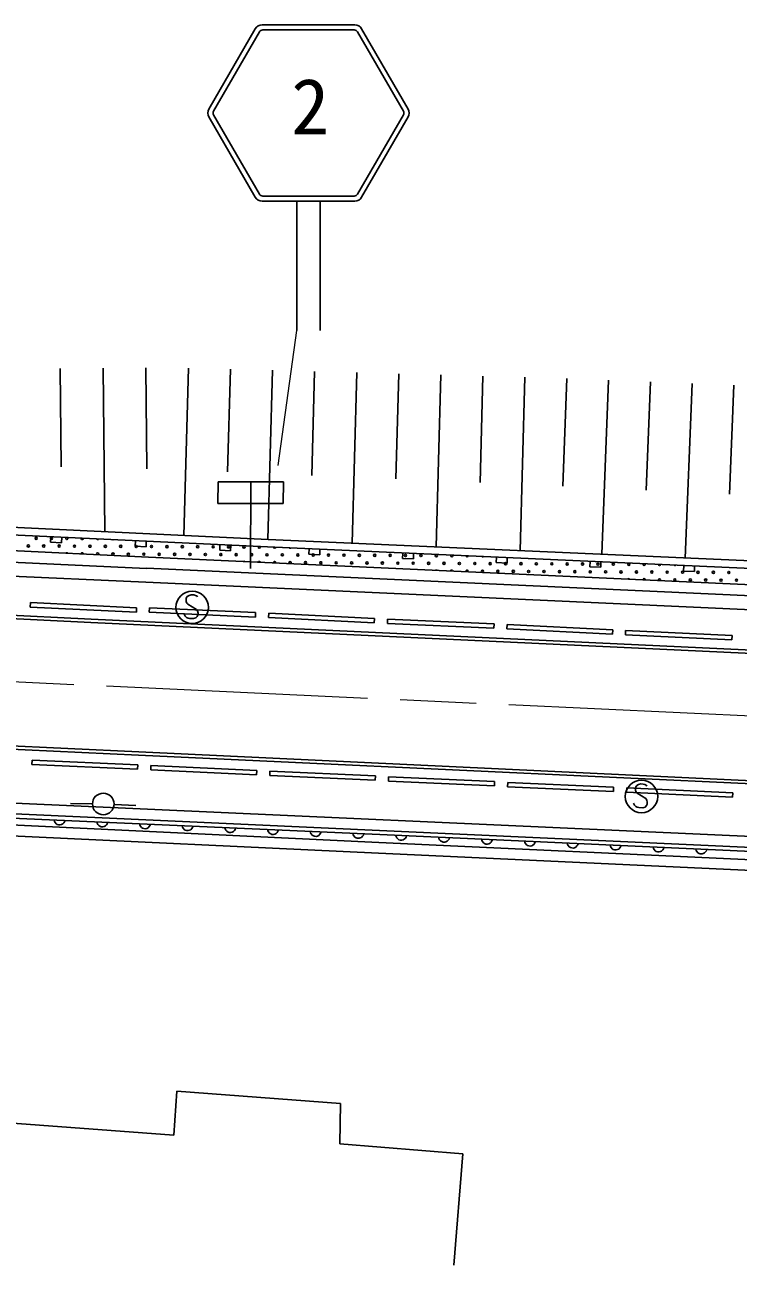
# Model space of a CAD drawing. Units: millimetres, scale not verified. Extents: x 40000 to 680000, y 20000 to 380000.
# Drawn here: x 304648 to 337410, y 275792 to 332753 of the extents above; entities that cross this region are included whole.
import ezdxf
from ezdxf.enums import TextEntityAlignment as Align

# ---------------------------------------------------------------- set-up
doc = ezdxf.new("R2010")
doc.units = ezdxf.units.MM
doc.header["$LTSCALE"] = 1000
doc.linetypes.add('CHAIN', pattern=[18.5, 12, -1.5, 3.5, -1.5])
for name, color, linetype, lineweight in [('M-BGD', 7, 'Continuous', 25), ('M-BMK', 2, 'CHAIN', 13), ('M-BMK-HTXT', 7, 'Continuous', 13), ('M-STR-STRC', 7, 'Continuous', 25)]:
    doc.layers.add(name, color=color, linetype=linetype, lineweight=lineweight)
doc.styles.add('ＭＳ ゴシック', font='')
doc.styles.get('ＭＳ ゴシック').set_extended_font_data('MS Gothic')

msp = doc.modelspace()

# ---------------------------------------------------------------- linework, layer by layer
at = {"layer": 'M-BGD'}
for p, q in [((306271, 316964), (306320, 312447)), ((308240, 316985), (308322, 309475)), ((310208, 317007), (310259, 312356)), ((312159, 316991), (311951, 309305)), ((314091, 316939), (313963, 312222)), ((316024, 316887), (315813, 309124)), ((317956, 316834), (317827, 312060)), ((319889, 316782), (319677, 308951)), ((321821, 316730), (321690, 311897)), ((323754, 316677), (323540, 308778)), ((325686, 316625), (325554, 311734)), ((327619, 316573), (327403, 308606)), ((329543, 316509), (329349, 311568)), ((331460, 316433), (331146, 308438)), ((333377, 316358), (333181, 311383)), ((335293, 316283), (334978, 308267)), ((337210, 316207), (337013, 311204)), ((284750, 310580), (315817, 309124)), ((284734, 310230), (315801, 308774)), ((310335, 308312), (287427, 309386)), ((310231, 307793), (287464, 308840)), ((305843, 309241), (305831, 308991)), ((305831, 308991), (306330, 308968)), ((306330, 308968), (306342, 309218)), ((309726, 309059), (309714, 308809)), ((309714, 308809), (310214, 308786)), ((310214, 308786), (310226, 309036)), ((313610, 308877), (313598, 308627)), ((314097, 308604), (314109, 308854)), ((315801, 308774), (341611, 307620)), ((315817, 309124), (341627, 307969)), ((310202, 307154), (287435, 308201)), ((310335, 308312), (343133, 306802)), ((313598, 308627), (314097, 308604)), ((317702, 308689), (317691, 308439)), ((317691, 308439), (318190, 308417)), ((318190, 308417), (318202, 308667)), ((322004, 308497), (321993, 308247)), ((321993, 308247), (322492, 308225)), ((322492, 308225), (322503, 308474)), ((326305, 308304), (326294, 308055)), ((326794, 308032), (326805, 308282)), ((310231, 307794), (343025, 306298)), ((326294, 308055), (326794, 308032)), ((330607, 308112), (330596, 307862)), ((330596, 307862), (331095, 307840)), ((331095, 307840), (331107, 308090)), ((334909, 307919), (334898, 307670)), ((334898, 307670), (335397, 307647)), ((335397, 307647), (335408, 307897)), ((310202, 307154), (342996, 305659)), ((307684, 305313), (277624, 306734)), ((307692, 305463), (277631, 306884)), ((312111, 306498), (312060, 306417)), ((312195, 306551), (312111, 306498)), ((312294, 306574), (312195, 306551)), ((312410, 306570), (312294, 306574)), ((312488, 306552), (312410, 306570)), ((312544, 306524), (312488, 306552)), ((312583, 306478), (312544, 306524)), ((304895, 306017), (304905, 306217)), ((304895, 306017), (309771, 305781)), ((304905, 306217), (309780, 305981)), ((309771, 305781), (309780, 305981)), ((310363, 305779), (310372, 305979)), ((315245, 305758), (310372, 305979)), ((312060, 306417), (312053, 306331)), ((312053, 306331), (312055, 306274)), ((312055, 306274), (312082, 306198)), ((312082, 306198), (312133, 306155)), ((312133, 306155), (312533, 305905)), ((312533, 305905), (312576, 305836)), ((307684, 305313), (346721, 303478)), ((307692, 305463), (346728, 303628)), ((315236, 305558), (310363, 305779)), ((312016, 305600), (311967, 305688)), ((312074, 305542), (312016, 305600)), ((312144, 305506), (312074, 305542)), ((312219, 305492), (312144, 305506)), ((312391, 305486), (312219, 305492)), ((312509, 305516), (312391, 305486)), ((312564, 305581), (312509, 305516)), ((312592, 305652), (312564, 305581)), ((312576, 305836), (312603, 305741)), ((312603, 305741), (312592, 305652)), ((315236, 305558), (315245, 305758)), ((315839, 305531), (315849, 305731)), ((320691, 305297), (315839, 305531)), ((320700, 305496), (315849, 305731)), ((320691, 305297), (320700, 305496)), ((321303, 305265), (321312, 305465)), ((326199, 305242), (321312, 305465)), ((326190, 305042), (321303, 305265)), ((326199, 305242), (326190, 305042)), ((326783, 305015), (326793, 305215)), ((331638, 304772), (326783, 305015)), ((331648, 304972), (326793, 305215)), ((331648, 304972), (331638, 304772)), ((332230, 304741), (332240, 304940)), ((337127, 304707), (332240, 304940)), ((337117, 304508), (332230, 304741)), ((337117, 304508), (337127, 304707)), ((309876, 299211), (271312, 301038)), ((309883, 299361), (271319, 301188)), ((309876, 299211), (346135, 297513)), ((309883, 299361), (346142, 297663)), ((304985, 298982), (304976, 298782)), ((304976, 298782), (309825, 298563)), ((304985, 298982), (309834, 298763)), ((304985, 298982), (309834, 298763)), ((309834, 298763), (309825, 298563)), ((310441, 298742), (310432, 298543)), ((310432, 298543), (315295, 298311)), ((310441, 298742), (315305, 298511)), ((315305, 298511), (315295, 298311)), ((315905, 298482), (315896, 298282)), ((315905, 298482), (320754, 298264)), ((315896, 298282), (320745, 298065)), ((320754, 298264), (320745, 298065)), ((321354, 298221), (321345, 298021)), ((321345, 298021), (326213, 297802)), ((321354, 298221), (326222, 298002)), ((326222, 298002), (326213, 297802)), ((326830, 297958), (326821, 297758)), ((326830, 297958), (331687, 297739)), ((326821, 297758), (331678, 297540)), ((331687, 297739), (331678, 297540)), ((332296, 297711), (332287, 297511)), ((332287, 297511), (337153, 297292)), ((332296, 297711), (337162, 297491)), ((332697, 297735), (332690, 297649)), ((332690, 297649), (332691, 297592)), ((332691, 297592), (332718, 297516)), ((332749, 297815), (332697, 297735)), ((332718, 297516), (332769, 297473)), ((332834, 297868), (332749, 297815)), ((332769, 297473), (333168, 297220)), ((332932, 297890), (332834, 297868)), ((333049, 297886), (332932, 297890)), ((333127, 297867), (333049, 297886)), ((333182, 297839), (333127, 297867)), ((333221, 297792), (333182, 297839)), ((337162, 297491), (337153, 297292)), ((344578, 295181), (304192, 297014)), ((307753, 296981), (306753, 297001)), ((308753, 296950), (309752, 296909)), ((332649, 296919), (332600, 297007)), ((332707, 296860), (332649, 296919)), ((332776, 296823), (332707, 296860)), ((332851, 296809), (332776, 296823)), ((333023, 296802), (332851, 296809)), ((333141, 296831), (333023, 296802)), ((333196, 296896), (333141, 296831)), ((333168, 297220), (333210, 297151)), ((333225, 296966), (333196, 296896)), ((333210, 297151), (333236, 297056)), ((333236, 297056), (333225, 296966)), ((299314, 296233), (320910, 295207)), ((320948, 295565), (299384, 296528)), ((344581, 294680), (304169, 296515)), ((306012, 296174), (305996, 296233)), ((306495, 296210), (306473, 296154)), ((299290, 295733), (320886, 294708)), ((306040, 296124), (306012, 296174)), ((306086, 296067), (306040, 296124)), ((306139, 296035), (306086, 296067)), ((306197, 296015), (306139, 296035)), ((306275, 296011), (306197, 296015)), ((306334, 296026), (306275, 296011)), ((306390, 296054), (306334, 296026)), ((306440, 296106), (306390, 296054)), ((306473, 296154), (306440, 296106)), ((307972, 296087), (307956, 296145)), ((308000, 296037), (307972, 296087)), ((308046, 295980), (308000, 296037)), ((308100, 295947), (308046, 295980)), ((308158, 295927), (308100, 295947)), ((308235, 295924), (308158, 295927)), ((308295, 295939), (308235, 295924)), ((308351, 295966), (308295, 295939)), ((308401, 296019), (308351, 295966)), ((308433, 296066), (308401, 296019)), ((308455, 296123), (308433, 296066)), ((309932, 295999), (309916, 296057)), ((309960, 295949), (309932, 295999)), ((310006, 295892), (309960, 295949)), ((310060, 295860), (310006, 295892)), ((310118, 295840), (310060, 295860)), ((310195, 295836), (310118, 295840)), ((310255, 295851), (310195, 295836)), ((310311, 295878), (310255, 295851)), ((310361, 295931), (310311, 295878)), ((310393, 295979), (310361, 295931)), ((310416, 296035), (310393, 295979)), ((311893, 295912), (311876, 295970)), ((311920, 295862), (311893, 295912)), ((311967, 295804), (311920, 295862)), ((312020, 295772), (311967, 295804)), ((312078, 295752), (312020, 295772)), ((312156, 295748), (312078, 295752)), ((312215, 295763), (312156, 295748)), ((312271, 295791), (312215, 295763)), ((312321, 295844), (312271, 295791)), ((312353, 295891), (312321, 295844)), ((312376, 295948), (312353, 295891)), ((313853, 295824), (313837, 295882)), ((313881, 295774), (313853, 295824)), ((313927, 295717), (313881, 295774)), ((313981, 295684), (313927, 295717)), ((314039, 295664), (313981, 295684)), ((314116, 295661), (314039, 295664)), ((314175, 295676), (314116, 295661)), ((314232, 295703), (314175, 295676)), ((314282, 295756), (314232, 295703)), ((314314, 295803), (314282, 295756)), ((314336, 295860), (314314, 295803)), ((315813, 295736), (315797, 295795)), ((315841, 295686), (315813, 295736)), ((315887, 295629), (315841, 295686)), ((315941, 295597), (315887, 295629)), ((316242, 295668), (316192, 295616)), ((316274, 295716), (316242, 295668)), ((316297, 295772), (316274, 295716)), ((317774, 295649), (317757, 295707)), ((317801, 295599), (317774, 295649)), ((318234, 295628), (318202, 295581)), ((318257, 295685), (318234, 295628)), ((315999, 295577), (315941, 295597)), ((316076, 295573), (315999, 295577)), ((316136, 295588), (316076, 295573)), ((316192, 295616), (316136, 295588)), ((317848, 295542), (317801, 295599)), ((317901, 295509), (317848, 295542)), ((317959, 295489), (317901, 295509)), ((318037, 295486), (317959, 295489)), ((318096, 295501), (318037, 295486)), ((318152, 295528), (318096, 295501)), ((318202, 295581), (318152, 295528)), ((319734, 295561), (319718, 295620)), ((319762, 295511), (319734, 295561)), ((319808, 295454), (319762, 295511)), ((319861, 295422), (319808, 295454)), ((319919, 295402), (319861, 295422)), ((319997, 295398), (319919, 295402)), ((320056, 295413), (319997, 295398)), ((320113, 295440), (320056, 295413)), ((320162, 295493), (320113, 295440)), ((320195, 295541), (320162, 295493)), ((320217, 295597), (320195, 295541)), ((320910, 295207), (344218, 294124)), ((320948, 295565), (344583, 294485)), ((321699, 295473), (321683, 295531)), ((321726, 295423), (321699, 295473)), ((321773, 295365), (321726, 295423)), ((321826, 295333), (321773, 295365)), ((321884, 295313), (321826, 295333)), ((321962, 295309), (321884, 295313)), ((322021, 295324), (321962, 295309)), ((322077, 295352), (322021, 295324)), ((322127, 295404), (322077, 295352)), ((322160, 295452), (322127, 295404)), ((322182, 295508), (322160, 295452)), ((323668, 295383), (323652, 295441)), ((323696, 295333), (323668, 295383)), ((323742, 295275), (323696, 295333)), ((323796, 295243), (323742, 295275)), ((323854, 295223), (323796, 295243)), ((323931, 295219), (323854, 295223)), ((323991, 295234), (323931, 295219)), ((324047, 295262), (323991, 295234)), ((324097, 295314), (324047, 295262)), ((324129, 295362), (324097, 295314)), ((324152, 295418), (324129, 295362)), ((325638, 295293), (325622, 295351)), ((325666, 295243), (325638, 295293)), ((325712, 295185), (325666, 295243)), ((325765, 295153), (325712, 295185)), ((325823, 295133), (325765, 295153)), ((325901, 295129), (325823, 295133)), ((325960, 295144), (325901, 295129)), ((326017, 295172), (325960, 295144)), ((326067, 295224), (326017, 295172)), ((326099, 295272), (326067, 295224)), ((326121, 295328), (326099, 295272)), ((327608, 295203), (327591, 295261)), ((327635, 295153), (327608, 295203)), ((327681, 295095), (327635, 295153)), ((327735, 295063), (327681, 295095)), ((327793, 295043), (327735, 295063)), ((327986, 295082), (327930, 295054)), ((328036, 295134), (327986, 295082)), ((328068, 295182), (328036, 295134)), ((328091, 295238), (328068, 295182)), ((329577, 295113), (329561, 295171)), ((329605, 295063), (329577, 295113)), ((329651, 295005), (329605, 295063)), ((330038, 295092), (330006, 295044)), ((330060, 295148), (330038, 295092)), ((331547, 295023), (331531, 295081)), ((332030, 295058), (332007, 295002)), ((320887, 294708), (344195, 293625)), ((327870, 295039), (327793, 295043)), ((327930, 295054), (327870, 295039)), ((329705, 294973), (329651, 295005)), ((329763, 294953), (329705, 294973)), ((329840, 294949), (329763, 294953)), ((329899, 294964), (329840, 294949)), ((329956, 294992), (329899, 294964)), ((330006, 295044), (329956, 294992)), ((331574, 294973), (331547, 295023)), ((331621, 294915), (331574, 294973)), ((331674, 294883), (331621, 294915)), ((331732, 294863), (331674, 294883)), ((331810, 294859), (331732, 294863)), ((331869, 294874), (331810, 294859)), ((331925, 294902), (331869, 294874)), ((331975, 294954), (331925, 294902)), ((332007, 295002), (331975, 294954)), ((333516, 294933), (333500, 294991)), ((333544, 294883), (333516, 294933)), ((333590, 294825), (333544, 294883)), ((333644, 294793), (333590, 294825)), ((333702, 294773), (333644, 294793)), ((333779, 294769), (333702, 294773)), ((333839, 294784), (333779, 294769)), ((333895, 294812), (333839, 294784)), ((333945, 294864), (333895, 294812)), ((333977, 294912), (333945, 294864)), ((334000, 294968), (333977, 294912)), ((335486, 294843), (335470, 294901)), ((335514, 294793), (335486, 294843)), ((335560, 294735), (335514, 294793)), ((335613, 294703), (335560, 294735)), ((335671, 294683), (335613, 294703)), ((335749, 294679), (335671, 294683)), ((335808, 294694), (335749, 294679)), ((335864, 294722), (335808, 294694)), ((335914, 294774), (335864, 294722)), ((335947, 294822), (335914, 294774)), ((335969, 294878), (335947, 294822)), ((311496, 281768), (311637, 283777)), ((311637, 283777), (319144, 283223)), ((319144, 283223), (319112, 281371)), ((311496, 281768), (303882, 282325)), ((319112, 281371), (324768, 280901)), ((324768, 280901), (324344, 275792))]:
    msp.add_line(p, q, dxfattribs=at)
for centre, radius in [((304811, 308822), 49.8), ((305167, 309174), 49.8), ((305518, 308818), 49.8), ((305874, 309170), 49.8), ((306225, 308815), 49.8), ((306933, 308811), 49.8), ((307640, 308808), 49.8), ((308347, 308805), 49.8), ((309054, 308801), 49.8), ((309761, 308798), 49.8), ((310468, 308794), 49.8), ((311175, 308791), 49.8), ((311882, 308787), 49.8), ((312589, 308784), 49.8), ((313296, 308780), 49.8), ((314004, 308777), 49.8), ((314711, 308774), 49.8), ((308699, 308449), 49.8), ((309406, 308446), 49.8), ((310113, 308442), 49.8), ((310820, 308439), 49.8), ((311527, 308436), 49.8), ((312234, 308432), 49.8), ((312941, 308429), 49.8), ((313648, 308425), 49.8), ((314355, 308422), 49.8), ((315062, 308418), 49.8), ((315770, 308415), 49.8), ((316477, 308411), 49.8), ((317184, 308408), 49.8), ((317891, 308404), 49.8), ((318598, 308401), 49.8), ((319305, 308398), 49.8), ((320012, 308394), 49.8), ((320719, 308391), 49.8), ((321426, 308387), 49.8), ((322133, 308384), 49.8), ((322841, 308380), 49.8), ((323548, 308377), 49.8), ((317536, 308053), 49.8), ((318243, 308049), 49.8), ((318950, 308046), 49.8), ((319657, 308042), 49.8), ((320364, 308039), 49.8), ((321071, 308035), 49.8), ((321778, 308032), 49.8), ((322485, 308029), 49.8), ((323192, 308025), 49.8), ((323899, 308022), 49.8), ((324607, 308018), 49.8), ((325314, 308015), 49.8), ((325665, 307659), 49.8), ((326021, 308011), 49.8), ((326373, 307656), 49.8), ((326728, 308008), 49.8), ((327080, 307653), 49.8), ((327435, 308004), 49.8), ((327787, 307649), 49.8), ((328142, 308001), 49.8), ((328494, 307646), 49.8), ((328849, 307997), 49.8), ((329201, 307642), 49.8), ((329556, 307994), 49.8), ((329908, 307639), 49.8), ((330263, 307991), 49.8), ((330615, 307635), 49.8), ((330970, 307987), 49.8), ((331322, 307632), 49.8), ((331678, 307984), 49.8), ((332029, 307628), 49.8), ((332385, 307980), 49.8), ((332736, 307625), 49.8), ((333444, 307622), 49.8), ((334151, 307618), 49.8), ((334858, 307615), 49.8), ((335565, 307611), 49.8), ((336272, 307608), 49.8), ((336979, 307604), 49.8), ((334502, 307263), 49.8), ((335210, 307259), 49.8), ((335917, 307256), 49.8), ((336624, 307252), 49.8), ((337331, 307249), 49.8), ((312334, 306002), 746), ((332969, 297318), 746), ((308253, 296971), 498)]:
    msp.add_circle(centre, radius, dxfattribs=at)
for centre, start, end in [((306581, 309167), 124.4827, 50.1504), ((307288, 309163), 165.739, 8.8941), ((307995, 309160), 200.6137, 334.0194), ((308702, 309156), 259.9266, 274.7065), ((315418, 308770), 150.9051, 23.7279), ((316125, 308767), 185.3438, 349.5331), ((316832, 308763), 222.1488, 312.728), ((306577, 308460), 32.4851, 142.1488), ((307284, 308456), 356.164, 178.4699), ((307991, 308453), 319.2763, 215.3576), ((324255, 308373), 150.4009, 24.476), ((324962, 308370), 183.8352, 351.0417), ((325669, 308367), 220.0792, 314.7976), ((314707, 308066), 60.4568, 114.269), ((315414, 308063), 15.2436, 159.4821), ((316121, 308060), 341.2412, 193.4845), ((316828, 308056), 297.7768, 236.9489), ((323544, 307670), 40.4742, 134.2516), ((324251, 307666), 3.0274, 171.6983), ((324958, 307663), 328.2843, 206.4415), ((333092, 307977), 148.7075, 26.1694), ((333799, 307973), 182.3311, 352.5457), ((334506, 307970), 218.0763, 316.8005), ((332381, 307273), 25.7278, 148.998), ((333088, 307270), 351.069, 183.6567), ((333795, 307266), 313.3881, 221.3376)]:
    msp.add_arc(centre, 49.8, start, end, dxfattribs=at)
at = {"layer": 'M-BMK'}
msp.add_line((271439, 304112), (439686, 296291), dxfattribs=at)
at = {"layer": 'M-BMK-HTXT'}
msp.add_line((316280, 312515), (317136, 318715), dxfattribs=at)
at = {"layer": 'M-STR-STRC'}
for p, q in [((315545, 332753), (319806, 332753)), ((313100, 328884), (315234, 332574)), ((313318, 328793), (315421, 332429)), ((315576, 332519), (319775, 332519)), ((319931, 332429), (322033, 328793)), ((320118, 332574), (322252, 328884)), ((313100, 328523), (315234, 324833)), ((313318, 328613), (315421, 324977)), ((322033, 328613), (319931, 324977)), ((322252, 328523), (320118, 324833)), ((319775, 324887), (315576, 324887)), ((315545, 324653), (319806, 324653)), ((317136, 318715), (317136, 324653)), ((318216, 324653), (318216, 318715)), ((313519, 310770), (313521, 311770)), ((313521, 311770), (316521, 311766)), ((315021, 311768), (315015, 307778)), ((316521, 311766), (316519, 310766)), ((316519, 310766), (313519, 310770))]:
    msp.add_line(p, q, dxfattribs=at)
for centre, radius, start, end in [((315545, 332393), 360, 90, 149.9634), ((319806, 332393), 360, 30.0367, 90), ((315576, 332339), 180, 90, 149.9634), ((319775, 332339), 180, 30.0367, 90), ((313411, 328703), 360, 149.9634, 210.0369), ((313474, 328703), 180, 149.9634, 210.0369), ((321878, 328703), 180, 329.9633, 30.0367), ((321940, 328703), 360, 329.9633, 30.0367), ((315545, 325013), 360, 210.0369, 270), ((315576, 325067), 180, 210.0369, 270), ((319775, 325067), 180, 270, 329.9633), ((319806, 325013), 360, 270, 329.9633)]:
    msp.add_arc(centre, radius, start, end, dxfattribs=at)

# ---------------------------------------------------------------- texts
at = {"layer": 'M-STR-STRC', "style": 'ＭＳ ゴシック'}
msp.add_text('2', height=2566, dxfattribs=at).set_placement((316883, 326951), align=Align.BOTTOM_LEFT)

doc.saveas('drawing.dxf')
